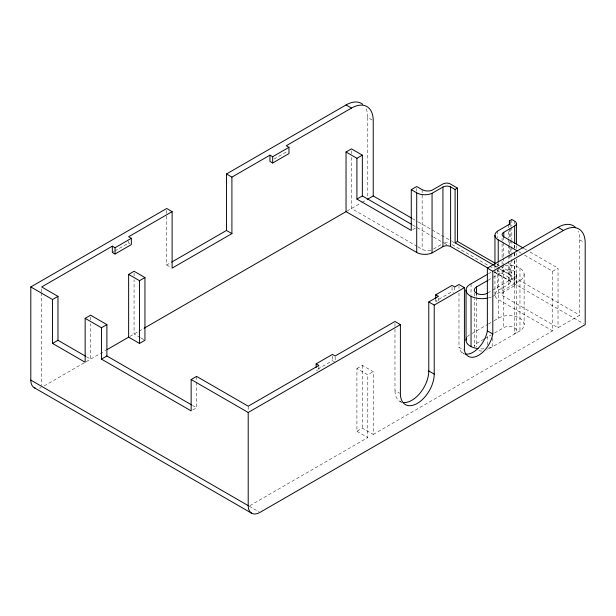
<?xml version="1.0" encoding="UTF-8"?>
<svg xmlns="http://www.w3.org/2000/svg" width="616" height="616" viewBox="0 0 616 616"><rect width="100%" height="100%" fill="white"/><g stroke="black" fill="none" stroke-linecap="round" stroke-linejoin="round"><path stroke-width="0.46" stroke-dasharray="3.08 2.31" d="M524.586 255.101L552.591 271.263L552.591 330.884L498.236 299.507A11.242 6.491 0 0 1 497.736 290.637L508.6 284.361A5.39 3.111 0 0 0 509.378 280.519L509.432 263.733M112.328 252.437L113.96 251.49M114.776 251.02L128.636 243.02L129.991 243.805M274.028 159.074L286.255 152.013M166.682 216.162L166.682 264.988L170.832 262.593M44.152 385.939L105.752 350.373M129.876 336.444L138.23 331.624M139.031 331.162L143.212 328.744M346.993 211.095L361.145 202.926M361.954 202.456L366.782 199.669M412.82 229.575L415.931 227.781M433.472 249.033L442.018 244.098M192.692 410.01L196.573 407.769L196.573 382.089M334.496 361.877L332.455 360.699L316.154 370.108L317.51 370.894M435.728 299.284L435.728 301.07L452.036 291.661L453.391 292.446M488.349 273.827L491.645 271.925M488.026 280.295L492.138 277.916M492.962 277.446L503.672 271.263A7.138 4.119 0 0 1 514.545 271.263A8.385 4.843 0 0 1 514.545 277.539L487.364 293.231M356.918 368.545L362.354 365.404L373.227 371.679L373.227 434.442L362.354 428.166L356.918 431.3L356.918 368.545L367.791 374.821L373.227 371.679M492.8 296.365L519.973 280.68A16.316 9.417 0 0 0 519.973 268.122A14.576 8.416 0 0 0 505.074 265.642M514.76 260.606L514.76 280.804A6.014 3.473 0 0 1 514.653 285.655L503.78 291.93A5.359 3.095 0 0 0 503.672 296.365L558.027 327.75L579.764 315.2L579.764 239.886A30.746 17.748 -60 0 0 578.108 231.231M552.591 271.263L558.027 268.122L558.027 327.75M471.879 333.549L487.533 324.517M488.349 324.039L493.293 321.19M494.117 320.713L498.236 318.333A14.576 8.416 0 0 1 519.973 318.333A16.316 9.417 0 0 1 519.973 330.884L487.364 349.711A7.592 4.381 0 0 1 486.617 350.104M483.907 339.162L476.491 343.435A7.785 4.489 0 0 0 474.282 346.577L474.282 298.706M484.73 338.685L491.314 334.881M494.61 332.979L503.672 327.75A7.138 4.119 0 0 1 514.545 327.75A8.385 4.843 0 0 1 514.545 334.026L514.545 271.263M249.873 505.659L367.791 437.583L367.791 374.821M373.227 434.442L552.591 330.884M366.135 108.847A30.746 17.748 -60 0 1 367.791 117.502L373.227 120.636M579.764 239.886L583.645 242.126M524.262 248.633L526.726 250.058M530.022 251.959L558.027 268.122M518.826 251.767L521.298 253.199M496.997 264.272L499.468 265.704M500.292 266.174L511.827 272.834L509.447 274.205L497.913 267.552M494.617 265.65L497.089 267.075M412.366 218.549L417.363 221.437M418.195 221.914L451.513 241.149M452.344 241.626L454.007 242.589M493.986 265.673L496.481 267.113M499.815 269.038L579.764 315.2M452.082 244.621L488.765 265.796M489.589 266.274L493.709 268.645M496.997 270.547L514.76 280.804M412.589 224.956L432.763 236.598M433.595 237.083L443.589 242.85M444.421 243.335L446.923 244.775M494.402 272.187L583.537 323.646M417.155 246.415L351.482 208.501L351.482 157.534M417.987 246.9L422.145 249.295A7.877 4.551 0 0 0 431.146 250.173M435.728 301.07L437.091 301.855M458.982 293.07L458.982 347.27L463.64 349.965M461.784 352.414L464.11 353.761A20.574 11.881 -60 0 1 458.982 347.27M394.964 329.144L394.964 390.505L399.622 393.2M166.682 264.988L170.563 267.228M399.915 401.455L401.47 402.356M356.918 431.3L367.791 437.583M140.279 337.614L134.072 334.026L134.072 279.818M141.056 338.061L144.945 340.301M192.423 405.367L196.573 407.769M86.51 356.772L90.591 359.128L90.591 323.793M249.118 506.144L259.113 511.911M494.479 271.902L509.378 280.519M509.386 228.513L509.393 238.03M509.401 241.842L509.409 244.698M509.409 245.645L509.417 254.215M509.417 255.17L509.424 259.929M524.124 274.397L524.124 324.609M519.973 268.122L519.973 330.884M516.539 274.397L516.539 330.884M516.416 245.738L516.416 248.625M516.416 253.43L516.416 255.355M516.416 259.197L516.416 283.245M514.76 221.183L514.76 224.062M514.76 245.222L514.76 248.109M514.76 252.914L514.76 256.764M514.653 245.268L514.653 248.148M514.653 252.96L514.653 256.803M514.653 260.653L514.653 285.655M511.827 219.489L511.827 226.157M511.827 227.104L511.827 239.493M511.827 240.44L511.827 246.161M511.827 247.108L511.827 252.83M511.827 253.777L511.827 258.543M511.827 259.498L511.827 279.11M510.179 223.508L510.179 227.358M510.179 228.32L510.179 238.9M510.179 239.855L510.179 244.668M510.179 248.51L510.179 253.322M510.179 254.285L510.179 259.09M510.179 262.94L510.179 282.174M508.6 224.732L508.6 227.62M508.6 231.47L508.6 238.2M508.6 239.162L508.6 243.967M508.6 244.929L508.6 254.547M508.6 255.509L508.6 284.361M503.672 236.744L503.78 241.926M503.672 242.511L503.78 257.311M503.672 257.904L503.672 263.671M503.78 264.041L503.672 327.75M502.102 238.361L502.102 257.596M502.102 261.438L502.102 264.326M502.102 265.288L502.102 294.132M498.236 262.963L498.236 266.813M498.236 267.767L498.236 318.333M497.736 231.008L497.736 237.745M497.736 263.71L497.736 290.637M494.948 265.319L494.948 269.161M494.948 270.124L494.948 295.126M492.8 338.053L492.8 346.577A16.732 9.664 0 0 1 487.726 348.294M487.364 336.313L487.364 344.929M476.491 293.231L476.491 296.527M476.491 297.482L476.491 346.839M474.282 292.962L474.282 297.751M471.055 283.814L471.055 295.18M458.982 286.417L458.982 288.319M454.754 286.956L454.754 291.437M452.036 287.179L452.036 291.661M438.446 298.159L438.446 300.847M422.145 189.674L422.145 249.295M416.709 188.434L416.709 191.276M394.964 323.392L394.964 328.182M367.791 117.502L367.791 197.166M362.354 365.404L362.354 428.166M351.482 150.804L351.482 153.684M335.173 356.887L335.173 360.476M332.455 356.21L332.455 360.699M318.872 366.297L318.872 369.885M248.21 406.198L248.21 410.025M196.573 376.384L196.573 381.142M166.682 210.418L166.682 215.2M134.072 273.165L134.072 276.014M128.636 241.226L128.636 243.02M90.591 317.101L90.591 319.974M41.672 288.865L41.672 291.738M41.672 292.692L41.672 385.462M481.928 351.035A7.592 4.381 0 0 1 478.078 350.435M444.344 243.02A5.475 3.165 0 0 1 449.772 243.281M483.899 348.825A16.732 9.664 0 0 1 479.964 348.825M467.359 336.844A14.299 8.254 0 0 1 469.592 334.858M491.229 297.051A16.732 9.664 0 0 1 487.726 298.082M41.002 387.641A16.594 9.579 -60 0 1 39.493 388.165M401.578 402.179A23.916 13.806 -60 0 1 394.964 390.505"/><path stroke-width="0.92" d="M35.389 388.195A16.594 9.579 -60 0 1 30.8 380.095L30.8 286.956L166.682 208.501L172.118 211.642L172.118 268.122L231.909 233.61L231.909 177.123L269.954 155.155L272.672 156.726L288.973 147.309L288.973 153.584L272.672 163.001L269.954 161.43L269.954 155.155M171.664 262.108L226.472 230.469L226.472 173.981L346.046 104.943A30.746 17.748 -60 0 1 362.701 104.296M112.328 246.161L112.328 252.437L115.046 254L131.354 244.59L131.354 238.315L115.046 247.724L112.328 246.161L41.672 286.956L57.973 296.365L57.973 340.301L85.693 356.302M172.118 211.642L128.636 236.744L131.354 238.315M411.534 218.072L373.227 195.95L373.227 120.636A30.746 17.748 -60 0 0 351.482 108.085L286.255 145.738L288.973 147.309M30.8 286.956L52.545 299.507L57.973 296.365M128.636 337.16L128.636 274.397L134.072 271.263L144.945 277.539L144.945 340.301L139.509 343.435L128.636 337.16L107.099 349.595M144.044 328.266L346.046 211.642L346.046 152.021L351.482 148.88L362.354 155.155L362.354 195.95L411.765 224.478M128.636 274.397L139.509 280.68L144.945 277.539M346.046 152.021L356.918 158.297L362.354 155.155M52.545 299.507L52.545 343.435L85.154 362.27L85.154 318.333L90.591 315.192L106.891 324.609L106.891 355.986L191.591 404.889M52.545 343.435L57.973 340.301M85.154 318.333L101.455 327.75L106.891 324.609M356.918 158.297L356.918 199.091L362.354 195.95M367.59 199.207L373.227 195.95M101.455 327.75L101.455 359.128L106.891 355.986M356.918 199.091L411.272 230.469L411.272 189.674L416.709 186.532L422.145 189.674A7.877 4.551 0 0 0 431.924 190.305L442.788 184.03A5.475 3.165 0 0 1 449.772 183.66L457.472 188.103L457.472 241.449L495.356 263.325M411.272 189.674L416.709 192.816A11.535 6.661 0 0 0 432.055 193.309L442.927 187.033A5.621 3.249 0 0 1 450.612 186.887L455.093 189.482L455.093 242.827L493.793 265.173M455.093 189.482L457.472 188.103M101.455 359.128L191.145 410.903L191.145 379.525L196.573 376.384L248.21 406.198L318.872 365.404L316.154 363.833L316.154 367.421M346.046 211.642L416.709 252.437A11.535 6.661 0 0 0 432.055 252.93L442.927 246.654A5.621 3.249 0 0 1 450.612 246.508L487.857 268.068M455.093 242.827L457.472 241.449M498.236 262L498.236 239.886A11.242 6.491 0 0 1 497.736 231.008L508.6 224.732A5.39 3.111 0 0 0 509.378 220.898L511.827 219.489L514.76 221.183A6.014 3.473 0 0 1 514.653 226.034L514.653 243.343M523.438 248.156L503.672 236.744A5.359 3.095 0 0 1 503.78 232.309L514.653 226.034M316.154 363.833L332.455 354.423L335.173 355.986L394.964 321.467L400.4 324.609L400.4 393.647A23.916 13.806 -60 0 0 417.309 403.411A23.916 13.806 -60 0 0 434.218 374.12L434.218 305.082L464.418 287.649L464.418 350.412A20.574 11.881 -60 0 0 478.609 355.324A20.574 11.881 -60 0 0 492.8 334.026L492.8 271.263L563.455 230.469A30.746 17.748 -60 0 1 585.2 243.02L585.2 324.609L259.944 512.397A16.594 9.579 -60 0 1 248.21 505.62L30.8 380.095M435.728 298.383L435.728 294.795L452.036 285.385L454.754 286.956L458.982 284.515L464.418 287.649M403.418 402.541A23.916 13.806 -60 0 0 428.782 370.986L428.782 301.948L438.446 296.365L435.728 294.795M464.957 354A20.574 11.881 -60 0 0 487.364 330.884L487.364 268.122L558.027 227.327A30.746 17.748 -60 0 1 575.275 227.196M191.145 379.525L248.21 412.474L400.4 324.609M487.533 274.305L471.055 283.814A14.299 8.254 0 0 0 471.055 296.365L471.055 346.577A16.732 9.664 0 0 0 478.024 348.625M476.491 294.61L476.491 286.956L487.202 280.773M346.046 104.943L351.482 108.085M558.027 227.327L563.455 230.469M498.236 239.886L517.178 250.82M487.364 268.122L492.8 271.263M226.472 173.981L231.909 177.123M487.364 330.884L492.8 334.026M428.782 301.948L434.218 305.082M226.472 230.469L231.909 233.61M428.782 370.986L434.218 374.12M34.234 387.695L251.651 513.213M509.378 220.898L509.378 224.709M516.416 223.616L516.416 243.813M503.78 232.309L503.78 237.114M494.948 235.505L494.948 264.356M466.05 290.09L466.05 340.301M450.612 186.887L450.612 246.508M442.927 187.033L442.927 246.654M432.055 193.309L432.055 252.93M416.709 192.816L416.709 252.437M272.672 156.726L272.672 163.001M248.21 412.474L248.21 505.62M139.509 280.68L139.509 343.435M115.046 247.724L115.046 254M471.055 346.577A14.299 8.254 0 0 1 466.635 337.953M487.364 293.231A7.592 4.381 0 0 1 476.491 293.231A7.785 4.489 0 0 1 476.491 286.956M487.726 298.082A16.732 9.664 0 0 1 471.055 296.365"/></g></svg>
